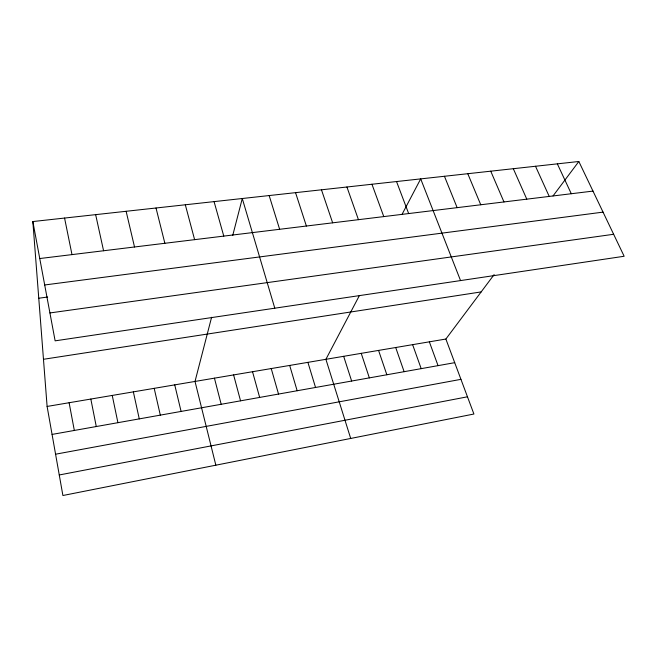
<?xml version="1.0" encoding="UTF-8"?>
<svg xmlns="http://www.w3.org/2000/svg" width="657" height="657" viewBox="0 0 657 657"><rect width="100%" height="100%" fill="white"/><g stroke="black" fill="none" stroke-linecap="round" stroke-linejoin="round"><path stroke-width="0.99" d="M211.595 317.265L195.014 381.446L215.849 465.189M232.726 235.469L242.277 198.513L274.79 308.19M359.305 295.732L325.897 359.313L350.698 438.449M401.944 214.568L420.694 178.885L460.549 280.58M445.873 339.037L473.911 414.025L62.9 495.509L47.107 406.445L445.873 339.037L494.138 274.585M553.046 195.926L578.833 161.491L624.15 256.263L55.131 340.843L32.85 221.549L578.833 161.491M59.261 474.97L467.472 396.803M55.574 454.201L460.943 379.344M52.067 434.417L454.71 362.672M43.469 359.289L481.162 291.913M49.924 312.946L613.638 234.278M38.763 298.229L47.657 297.03M44.701 284.974L603.044 212.121M39.757 258.538L592.992 191.088M557.35 163.856L571.286 193.733M535.512 166.254L549.227 196.427M513.314 168.701L526.791 199.161M490.746 171.181L503.968 201.945M467.784 173.711L480.752 204.77M444.444 176.273L457.141 207.653M396.532 181.546L408.662 213.566M371.952 184.247L383.778 216.596M429.349 341.829L438.047 365.637M412.621 344.654L421.186 368.643M346.929 186.999L358.443 219.684M395.703 347.52L404.121 371.681M378.563 350.411L386.842 374.761M321.47 189.799L332.647 222.83M361.227 353.343L369.349 377.882M295.543 192.649L306.384 226.033M343.668 356.316L351.643 381.035M269.156 195.556L279.636 229.293M307.903 362.36L315.541 387.466M289.68 365.44L297.153 390.743M271.226 368.561L278.527 394.06M214.067 201.617L223.782 236.109M252.534 371.722L259.655 397.428M233.605 374.917L240.544 400.827M185.315 204.779L194.612 239.665M214.437 378.161L221.179 404.277M156.013 207.998L164.866 243.287M174.737 384.871L181.086 411.422M126.128 211.291L134.521 246.991M154.19 388.344L160.316 415.125M95.651 214.642L103.576 250.76M133.355 391.868L139.268 418.879M112.24 395.432L117.923 422.681M64.567 218.058L71.991 254.612M90.83 399.054L96.275 426.533M69.116 402.725L74.331 430.45M32.85 221.549L47.107 406.445"/></g></svg>
